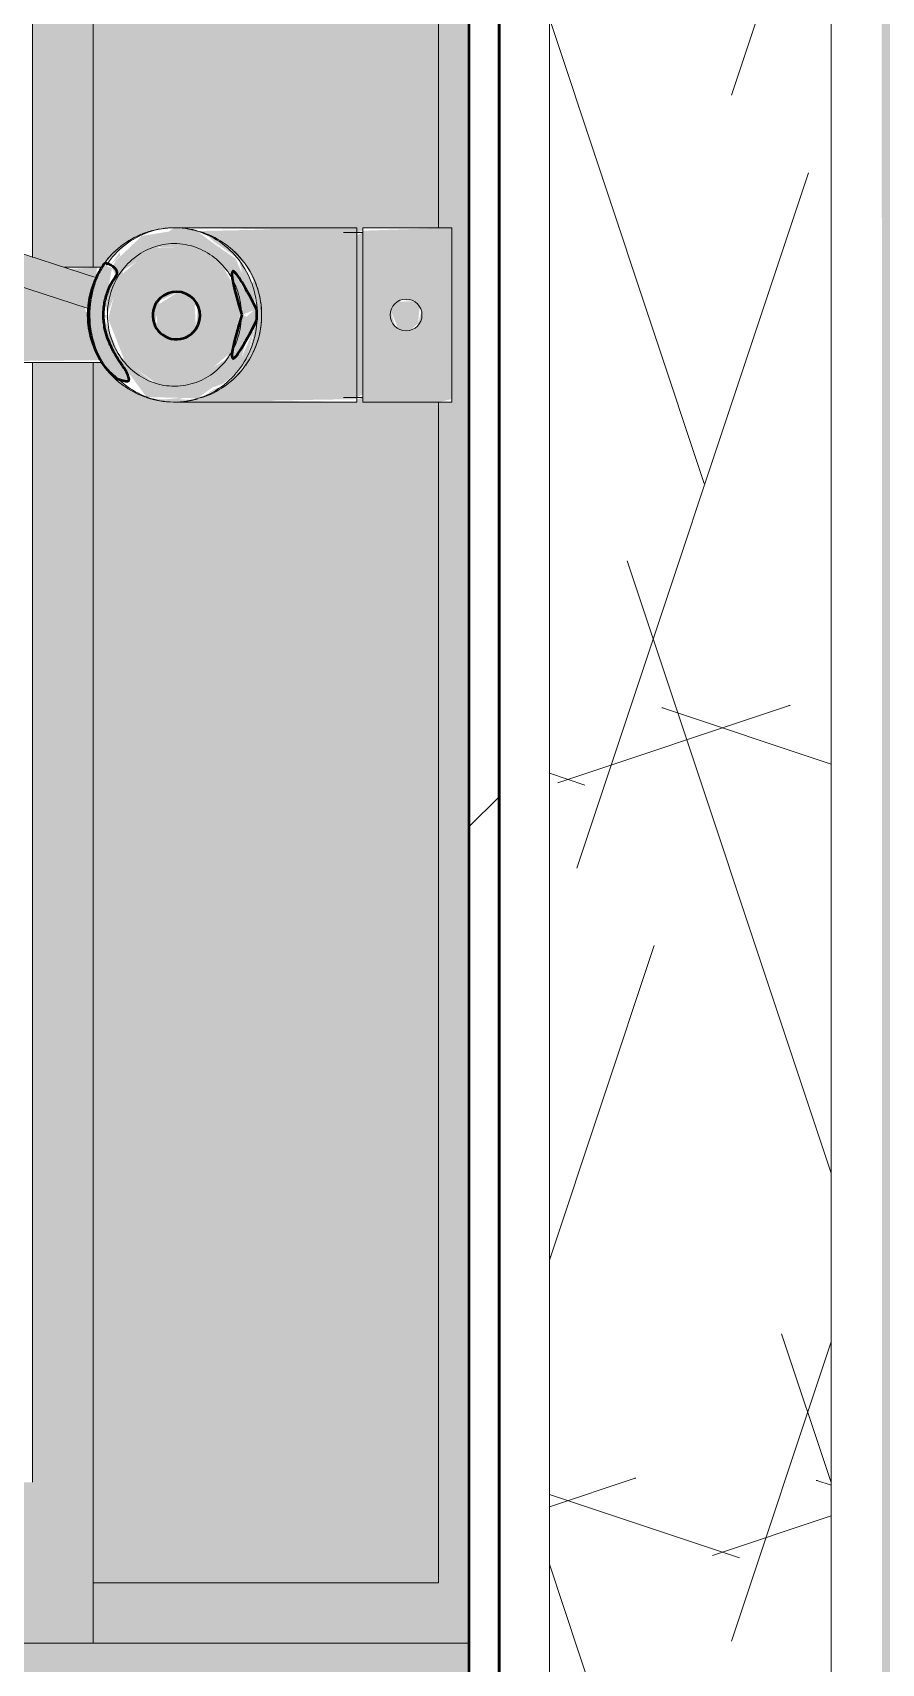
# Model space of a CAD drawing. Header units: inches. Extents: x -4218 to -1814, y 9706 to 12426.
# Drawn here: x -3687.29 to -3676.74, y 10478.16 to 10498.42 of the extents above; entities that cross this region are included whole.
import ezdxf

# ---------------------------------------------------------------- set-up
doc = ezdxf.new("R2010")
doc.units = ezdxf.units.IN
doc.header["$MEASUREMENT"] = 0
for name, color, linetype, lineweight in [('0-1', 7, 'Continuous', 5), ('0-2', 10, 'Continuous', 13), ('A-AREA-PATT-2', 7, 'Continuous', 9), ('A-GENM-1', 11, 'Continuous', 9), ('A-GENM-2', 7, 'Continuous', 9), ('A-GENM-3', 250, 'Continuous', 50), ('A-WALL-3', 250, 'Continuous', 50), ('A-WALL-4', 10, 'Continuous', 13), ('A-WALL-PATT-1', 7, 'Continuous', 9), ('A-WALL-PATT-2', 53, 'Continuous', 9), ('P-SANR-FIXT-2', 7, 'Continuous', 9), ('P-SANR-FIXT-3', 55, 'Continuous', 9), ('Q-CASE-1', 9, 'Continuous', 9), ('Q-CASE-3', 7, 'Continuous', 9)]:
    doc.layers.add(name, color=color, linetype=linetype, lineweight=lineweight)
pattern_1 = [(0, (0, 0), (30.72, 7.68), [1.267, -21.773, 1.267, -21.773, -122.88]), (0, (0, 0), (30.72, 7.68), [-46.08, 1.267, -44.813, 1.267, -21.773, -53.76]), (0, (0, 0), (30.72, 7.68), [-115.2, 1.267, -14.093, 1.267, -37.133]), (120, (11.52, 3.84), (-22.011075, 22.7643004), [1.267, -21.773, 1.267, -21.773, -122.88]), (120, (11.52, 3.84), (-22.011075, 22.7643004), [-46.08, 1.267, -44.813, 1.267, -21.773, -53.76]), (120, (11.52, 3.84), (-22.011075, 22.7643004), [-115.2, 1.267, -14.093, 1.267, -37.133]), (240, (15.36, 19.2), (-8.708925, -30.4443004), [1.267, -21.773, 1.267, -21.773, -122.88]), (240, (15.36, 19.2), (-8.708925, -30.4443004), [-46.08, 1.267, -44.813, 1.267, -21.773, -53.76]), (240, (15.36, 19.2), (-8.708925, -30.4443004), [-115.2, 1.267, -14.093, 1.267, -37.133])]

# ---------------------------------------------------------------- blocks, each defined once
blk = doc.blocks.new('Vanity Cabinet-Double Door - 33_-V103-FLOOR PLAN - 2ND FLOOR')
at = {"layer": 'Q-CASE-1'}
for points in [[(16.863, -0.375), (-15.287, -0.375), (-15.287, -0.475), (-15.012, -0.75), (-0.345, -0.75), (-0.308, -0.587), (1.82, -0.587), (1.82, -0.75), (16.488, -0.75)], [(17.238, -0.375), (16.863, -0.375), (16.488, -0.75), (16.488, -5.041), (17.238, -5.041), (17.238, -0.75)]]:
    blk.add_hatch(color=256, dxfattribs=at).paths.add_polyline_path(points, flags=0)
h = blk.add_hatch(color=256, dxfattribs=at)
h.paths.add_polyline_path([(16.488, -5.041), (16.488, -0.75), (1.82, -0.75), (1.782, -1.69), (1.761, -1.69), (1.791, -1.768), (1.82, -1.768), (1.783, -4.312), (1.614, -4.653), (1.364, -4.911), (1.328, -4.952), (1.328, -5.041), (15.238, -5.041)], flags=0)
h.paths.add_polyline_path([(0.147, -4.995), (0.125, -4.915), (0.043, -4.852), (-0.122, -4.675), (-0.256, -4.439), (-0.314, -4.269), (-0.345, -4.032), (-0.308, -1.768), (-0.286, -1.768), (-0.308, -1.69), (-0.345, -1.69), (-0.345, -0.75), (-15.012, -0.75), (-15.012, -5.041), (0.147, -5.041)], flags=0)
at = {"layer": 'Q-CASE-3'}
for p, q in [((17.238, -0.375), (17.238, -5.041)), ((17.238, -5.041), (17.238, -0.375)), ((-0.345, -0.75), (-15.012, -0.75)), ((16.488, -0.75), (1.82, -0.75)), ((16.488, -5.041), (16.488, -0.75))]:
    blk.add_line(p, q, dxfattribs=at)
blk = doc.blocks.new('kitchen_faucet_14143 - kitchen_faucet_14143-V148-FLOOR PLAN - 2ND FLOOR')
at = {"layer": 'A-GENM-1'}
h = blk.add_hatch(color=256, dxfattribs=at)
h.paths.add_polyline_path([(-0.002, -0.302), (0.266, -0.177), (0.25, 0.146), (0.05, 0.287), (-0.222, 0.115), (-0.216, -0.152), (-0.18, -0.177)], flags=0)
h.paths.add_polyline_path([(-6.672, 1.897), (-6.528, 2.159), (-6.719, 2.408), (-6.988, 2.372), (-7.096, 2.119), (-6.935, 1.897), (-6.814, 1.897)], flags=0)
for points in [[(-1.072, 0.081), (-0.991, 0.413), (-1.009, 0.475), (-6.244, 2.135), (-6.311, 1.881), (-6.367, 1.801), (-1.083, 0.085)], [(0, -1.083), (2.264, -1.046), (2.264, 1.083), (0.289, 1.042), (0.638, 0.864), (0.879, 0.626), (0.985, 0.428), (1.063, 0.149), (1.065, -0.132), (0.998, -0.395), (0.851, -0.655), (0.638, -0.864), (0.421, -0.988), (0.28, -1.046)], [(2.264, -1.024), (2.342, -0.989), (2.342, 1.024), (2.264, 0.989), (2.264, -1)], [(-0.569, -0.816), (-0.662, -0.607), (-0.831, -0.288), (-0.879, 0.046), (-0.832, 0.269), (-0.777, 0.581), (-0.878, 0.622), (-1.019, 0.324), (-1.059, -0.048), (-0.981, -0.436), (-0.917, -0.553), (-0.759, -0.749), (-0.596, -0.813), (-0.574, -0.815)], [(2.929, -0.19), (3.026, -0.106), (3.046, 0.101), (2.977, 0.17), (2.801, 0.164), (2.688, 0.051), (2.78, -0.17)], [(0.278, -1.042), (0.445, -0.921), (0.795, -0.682), (0.895, -0.292), (0.818, -0.394), (0.739, -0.47), (0.717, -0.394), (0.638, -0.551), (0.194, -0.842), (-0.274, -0.831), (-0.682, -0.506), (-0.852, -0.094), (-0.847, -0.229), (-0.727, -0.506), (-0.353, -1.013), (-0.341, -1.02), (0.228, -1.035)]]:
    blk.add_hatch(color=256, dxfattribs=at).paths.add_polyline_path(points, flags=0)
h = blk.add_hatch(color=256, dxfattribs=at)
h.paths.add_polyline_path([(0, -1.083), (0.096, -1.03), (-0.206, -1.056)], flags=0)
h.paths.add_polyline_path([(0.353, -1.016), (0.66, -0.847), (0.484, -0.928), (0.353, -1.016)], flags=0)
h.paths.add_polyline_path([(-0.356, -1.014), (-0.58, -0.908), (-0.404, -0.994), (-0.358, -1.013)], flags=0)
h.paths.add_polyline_path([(-0.838, 0), (-0.881, 0), (-0.845, -0.048)], flags=0)
h.paths.add_polyline_path([(0.194, -0.842), (0.278, -0.828), (0.693, -0.47), (0.826, 0.054), (0.717, 0.394), (0.621, 0.564), (0.259, 0.842), (-0.274, 0.831), (-0.693, 0.47), (-0.823, -0.048), (-0.621, -0.564), (-0.237, -0.842), (0.186, -0.842)], flags=0)
h.paths.add_polyline_path([(0.886, 0), (0.88, 0.017), (0.885, -0.001)], flags=0)
h.paths.add_polyline_path([(0.884, -0.611), (1.002, -0.386), (1.065, -0.132), (1.063, 0.149), (0.985, 0.428), (0.96, 0.375), (1.009, 0.198), (1.009, 0.091), (0.984, 0.057), (0.896, -0.023), (1.021, -0.071), (0.981, -0.212), (0.975, -0.28), (0.888, -0.6)], flags=0)
h.paths.add_polyline_path([(-0.981, -0.436), (-1.059, -0.048), (-1.04, 0.224), (-0.935, 0.531), (-1.046, 0.28), (-1.061, -0.162), (-0.989, -0.418)], flags=0)
h.paths.add_polyline_path([(-0.002, -0.302), (-0.24, -0.086), (-0.182, 0.178), (0.05, 0.287), (0.29, 0.094), (0.266, -0.177)], flags=0)
h.paths.add_polyline_path([(0.851, 0.655), (0.638, 0.864), (0.404, 0.994), (0.484, 0.917), (0.813, 0.682)], flags=0)
h.paths.add_polyline_path([(-0.851, 0.655), (-0.486, 0.961), (-0.66, 0.847), (-0.832, 0.678)], flags=0)
h.paths.add_polyline_path([(0.112, 1.018), (0.28, 1.046), (0, 1.083), (-0.079, 1.03), (0.103, 1.019)], flags=0)
h = blk.add_hatch(color=256, dxfattribs=at)
h.paths.add_polyline_path([(-0.259, 0.842), (-0.212, 0.894), (-0.256, 0.844)], flags=0)
h.paths.add_polyline_path([(-0.838, 0), (-0.629, 0.558), (-0.194, 0.842), (0.275, 0.83), (0.678, 0.521), (0.749, 0.425), (0.771, 0.468), (0.955, 0.252), (0.759, 0.701), (0.553, 0.838), (0.278, 1.042), (-0.116, 1.028), (-0.407, 0.981), (-0.546, 0.847), (-0.73, 0.674), (-0.777, 0.581), (-0.73, 0.495), (-0.856, 0.17), (-0.838, 0.005)], flags=0)
h = blk.add_hatch(color=256, dxfattribs=at)
h.paths.add_polyline_path([(0.984, 0.131), (1.003, 0.212), (0.938, 0.446), (0.84, 0.662), (0.815, 0.63), (0.896, 0.292), (0.91, 0.248), (0.965, 0.161)], flags=0)
h.paths.add_polyline_path([(-0.805, 0.602), (-0.678, 0.78), (-0.678, 0.733), (-0.807, 0.603)], flags=0)
h.paths.add_polyline_path([(0.661, 0.752), (0.404, 0.98), (0.638, 0.764)], flags=0)
h.paths.add_polyline_path([(-0.363, 1.007), (-0.297, 1.022), (-0.353, 1.016)], flags=0)
h = blk.add_hatch(color=256, dxfattribs=at)
h.paths.add_polyline_path([(3.282, -1.083), (3.445, -1.046), (3.445, 1.083), (2.342, 1.046), (2.342, -1.083)], flags=0)
h.paths.add_polyline_path([(2.929, -0.19), (2.739, -0.139), (2.688, 0.051), (2.827, 0.19), (2.977, 0.17), (3.069, 0.051), (3.018, -0.139), (2.963, -0.17)], flags=0)
h = blk.add_hatch(color=256, dxfattribs=at)
h.paths.add_polyline_path([(-6.299, -0.591), (-4.149, -0.565), (-4.113, -0.546), (-3.975, -0.591), (-0.922, -0.562), (-0.997, -0.398), (-1.066, -0.127), (-1.111, 0.094), (-2.64, 0.591), (-4.157, 0.55), (-4.044, 0.591), (-6.299, 0.57), (-6.299, -0.57)], flags=0)
h.paths.add_polyline_path([(-0.97, 0.462), (-0.963, 0.591), (-1.304, 0.57), (-1.006, 0.473)], flags=0)
h = blk.add_hatch(color=256, dxfattribs=at)
h.paths.add_polyline_path([(0.837, 0), (1.021, 0.071), (0.725, 0.542), (0.818, 0.093)], flags=0)
h.paths.add_polyline_path([(0.725, -0.542), (1.021, -0.071), (0.837, 0), (0.725, -0.541)], flags=0)
h = blk.add_hatch(color=256, dxfattribs=at)
h.paths.add_polyline_path([(0.484, -0.899), (0.6, -0.856), (0.818, -0.678), (0.892, -0.587), (0.981, -0.212), (0.938, -0.204), (0.955, -0.252), (0.762, -0.699), (0.525, -0.862), (0.486, -0.897)], flags=0)
h.paths.add_polyline_path([(0.289, -1.03), (0.357, -0.987), (0.296, -1.022)], flags=0)
h.paths.add_polyline_path([(0.328, -1.03), (0.389, -0.988), (0.319, -1.03)], flags=0)
at = {"layer": 'A-GENM-2'}
for p, q in [((-0.97, 0.462), (-6.243, 2.175)), ((-6.367, 1.801), (-1.072, 0.081)), ((2.264, 1.083), (0, 1.083)), ((2.342, 1.024), (2.101, 1.024)), ((2.264, 1.083), (2.264, -1.083)), ((3.445, 1.083), (2.342, 1.083)), ((2.342, -1.083), (2.342, 1.083)), ((3.445, 1.083), (3.445, -1.083)), ((-0.9, 0.591), (-1.366, 0.591)), ((-6.299, -0.591), (-0.9, -0.591)), ((0, -1.083), (2.264, -1.083)), ((2.101, -1.024), (2.342, -1.024)), ((2.342, -1.083), (3.445, -1.083))]:
    blk.add_line(p, q, dxfattribs=at)
at = {"layer": 'A-GENM-2', "flags": 128}
for points in [[(0.269, 1.049), (0.227, 1.059), (0.184, 1.067), (0.141, 1.073), (0.098, 1.078), (0.055, 1.081), (0.012, 1.083), (-0.032, 1.082), (-0.075, 1.08), (-0.118, 1.076), (-0.161, 1.071), (-0.204, 1.063), (-0.246, 1.054), (-0.288, 1.044), (-0.329, 1.031), (-0.37, 1.017), (-0.411, 1.002), (-0.451, 0.984), (-0.49, 0.966), (-0.528, 0.945), (-0.565, 0.923), (-0.602, 0.9), (-0.637, 0.875), (-0.672, 0.849), (-0.705, 0.822), (-0.737, 0.793), (-0.768, 0.763), (-0.798, 0.731), (-0.827, 0.699), (-0.854, 0.665)], [(-0.37, 1.017), (-0.411, 1.002), (-0.451, 0.984), (-0.49, 0.966), (-0.528, 0.945), (-0.565, 0.923), (-0.602, 0.9), (-0.637, 0.875), (-0.672, 0.849), (-0.705, 0.822), (-0.737, 0.793), (-0.768, 0.763), (-0.798, 0.731), (-0.827, 0.699), (-0.854, 0.665)], [(-0.37, 1.017), (-0.411, 1.002), (-0.451, 0.984), (-0.49, 0.966), (-0.528, 0.945), (-0.565, 0.923), (-0.602, 0.9), (-0.637, 0.875), (-0.672, 0.849), (-0.705, 0.822), (-0.737, 0.793), (-0.768, 0.763), (-0.798, 0.731), (-0.827, 0.699), (-0.854, 0.665)], [(-0.37, 1.017), (-0.411, 1.002), (-0.451, 0.984), (-0.49, 0.966), (-0.528, 0.945), (-0.565, 0.923), (-0.602, 0.9), (-0.637, 0.875), (-0.672, 0.849), (-0.705, 0.822), (-0.737, 0.793), (-0.768, 0.763), (-0.798, 0.731), (-0.827, 0.699), (-0.854, 0.665)], [(-0.37, 1.017), (-0.411, 1.002), (-0.451, 0.984), (-0.49, 0.966), (-0.528, 0.945), (-0.565, 0.923), (-0.602, 0.9), (-0.637, 0.875), (-0.672, 0.849), (-0.705, 0.822), (-0.737, 0.793), (-0.768, 0.763), (-0.798, 0.731), (-0.827, 0.699), (-0.854, 0.665)], [(-0.37, 1.017), (-0.411, 1.002), (-0.451, 0.984), (-0.49, 0.966), (-0.528, 0.945), (-0.565, 0.923), (-0.602, 0.9), (-0.637, 0.875), (-0.672, 0.849), (-0.705, 0.822), (-0.737, 0.793), (-0.768, 0.763), (-0.798, 0.731), (-0.827, 0.699), (-0.854, 0.665)], [(0, 1.083), (-0.041, 1.082), (-0.083, 1.079), (-0.124, 1.075), (-0.165, 1.069), (-0.206, 1.061), (-0.246, 1.051), (-0.286, 1.04), (-0.325, 1.027), (-0.364, 1.013), (-0.403, 0.996), (-0.44, 0.979), (-0.477, 0.959), (-0.513, 0.938), (-0.549, 0.916), (-0.583, 0.892), (-0.617, 0.867), (-0.649, 0.84), (-0.681, 0.812), (-0.711, 0.783), (-0.74, 0.752), (-0.768, 0.721), (-0.795, 0.688), (-0.82, 0.654), (-0.844, 0.619)], [(0.269, 1.049), (0.227, 1.059), (0.184, 1.067), (0.141, 1.073), (0.098, 1.078), (0.055, 1.081), (0.012, 1.083), (-0.032, 1.082), (-0.075, 1.08), (-0.118, 1.076), (-0.161, 1.071), (-0.204, 1.063), (-0.246, 1.054), (-0.288, 1.044), (-0.329, 1.031)], [(0.269, 1.049), (0.227, 1.059), (0.184, 1.067), (0.141, 1.073), (0.098, 1.078), (0.055, 1.081), (0.012, 1.083), (-0.032, 1.082), (-0.075, 1.08), (-0.118, 1.076), (-0.161, 1.071), (-0.204, 1.063), (-0.246, 1.054), (-0.288, 1.044), (-0.329, 1.031)], [(0.269, 1.049), (0.227, 1.059), (0.184, 1.067), (0.141, 1.073), (0.098, 1.078), (0.055, 1.081), (0.012, 1.083), (-0.032, 1.082), (-0.075, 1.08), (-0.118, 1.076), (-0.161, 1.071), (-0.204, 1.063), (-0.246, 1.054), (-0.288, 1.044), (-0.329, 1.031)], [(0.269, 1.049), (0.227, 1.059), (0.184, 1.067), (0.141, 1.073), (0.098, 1.078), (0.055, 1.081), (0.012, 1.083), (-0.032, 1.082), (-0.075, 1.08), (-0.118, 1.076), (-0.161, 1.071), (-0.204, 1.063), (-0.246, 1.054), (-0.288, 1.044), (-0.329, 1.031)], [(0.269, 1.049), (0.227, 1.059), (0.184, 1.067), (0.141, 1.073), (0.098, 1.078), (0.055, 1.081), (0.012, 1.083), (-0.032, 1.082), (-0.075, 1.08), (-0.118, 1.076), (-0.161, 1.071), (-0.204, 1.063), (-0.246, 1.054), (-0.288, 1.044), (-0.329, 1.031)], [(1.029, 0), (1.028, 0.043), (1.026, 0.086), (1.022, 0.129), (1.016, 0.172), (1.009, 0.214), (1, 0.256), (0.989, 0.298), (0.977, 0.339), (0.964, 0.38), (0.949, 0.42), (0.932, 0.459), (0.914, 0.498), (0.894, 0.536), (0.873, 0.573), (0.851, 0.609), (0.827, 0.644), (0.802, 0.679), (0.775, 0.712), (0.748, 0.744), (0.719, 0.775), (0.689, 0.804), (0.658, 0.833), (0.626, 0.86), (0.592, 0.885), (0.558, 0.91), (0.523, 0.932), (0.487, 0.954), (0.45, 0.974), (0.413, 0.992), (0.375, 1.008), (0.336, 1.023), (0.297, 1.037), (0.257, 1.048), (0.216, 1.058), (0.176, 1.067), (0.135, 1.073), (0.094, 1.078), (0.053, 1.081), (0.011, 1.083), (0, 1.083)], [(1.083, 0), (1.082, 0.043), (1.079, 0.087), (1.075, 0.13), (1.069, 0.172), (1.061, 0.215), (1.052, 0.257), (1.041, 0.299), (1.028, 0.341), (1.013, 0.381), (0.997, 0.422), (0.98, 0.461), (0.96, 0.5), (0.94, 0.538), (0.917, 0.575), (0.894, 0.611), (0.868, 0.647), (0.842, 0.681), (0.814, 0.714), (0.785, 0.746), (0.754, 0.777), (0.723, 0.806), (0.69, 0.834), (0.656, 0.861), (0.621, 0.887), (0.585, 0.911), (0.548, 0.934), (0.51, 0.955), (0.472, 0.975), (0.432, 0.993), (0.392, 1.009), (0.352, 1.024), (0.31, 1.037)], [(-0.832, 0), (-0.832, 0.036), (-0.83, 0.071), (-0.826, 0.107), (-0.821, 0.142), (-0.815, 0.177), (-0.808, 0.212), (-0.799, 0.246), (-0.789, 0.28), (-0.778, 0.314), (-0.766, 0.347), (-0.752, 0.379), (-0.737, 0.411), (-0.721, 0.442), (-0.704, 0.473), (-0.685, 0.502), (-0.666, 0.531), (-0.645, 0.559), (-0.624, 0.586), (-0.601, 0.612), (-0.578, 0.637), (-0.553, 0.661), (-0.528, 0.685), (-0.502, 0.706), (-0.475, 0.727), (-0.448, 0.747), (-0.419, 0.765), (-0.39, 0.782), (-0.361, 0.798), (-0.33, 0.813), (-0.3, 0.826), (-0.269, 0.838), (-0.237, 0.849), (-0.205, 0.858), (-0.173, 0.866), (-0.141, 0.873), (-0.108, 0.878), (-0.075, 0.882), (-0.042, 0.885), (-0.009, 0.886), (0, 0.886)], [(0, 0.886), (0.033, 0.885), (0.066, 0.883), (0.099, 0.88), (0.132, 0.875), (0.164, 0.868), (0.197, 0.861), (0.229, 0.852), (0.26, 0.841), (0.291, 0.83), (0.322, 0.817), (0.353, 0.802), (0.382, 0.787), (0.411, 0.77), (0.44, 0.752), (0.468, 0.733), (0.495, 0.712), (0.521, 0.691), (0.547, 0.668), (0.571, 0.644), (0.595, 0.619), (0.618, 0.593), (0.64, 0.567), (0.661, 0.539), (0.68, 0.51), (0.699, 0.481), (0.717, 0.45), (0.733, 0.42), (0.748, 0.388), (0.762, 0.356), (0.775, 0.323), (0.787, 0.289), (0.797, 0.255), (0.806, 0.221), (0.814, 0.186), (0.82, 0.151), (0.825, 0.116), (0.829, 0.081), (0.831, 0.045), (0.832, 0.01), (0.832, 0)], [(0.868, 0.647), (0.842, 0.681), (0.814, 0.714), (0.785, 0.746), (0.754, 0.777), (0.723, 0.806), (0.69, 0.834), (0.656, 0.861), (0.621, 0.887), (0.585, 0.911), (0.548, 0.934), (0.51, 0.955), (0.472, 0.975), (0.432, 0.993), (0.392, 1.009)], [(0.868, 0.647), (0.842, 0.681), (0.814, 0.714), (0.785, 0.746), (0.754, 0.777), (0.723, 0.806), (0.69, 0.834), (0.656, 0.861), (0.621, 0.887), (0.585, 0.911), (0.548, 0.934), (0.51, 0.955), (0.472, 0.975), (0.432, 0.993), (0.392, 1.009)], [(0.868, 0.647), (0.842, 0.681), (0.814, 0.714), (0.785, 0.746), (0.754, 0.777), (0.723, 0.806), (0.69, 0.834), (0.656, 0.861), (0.621, 0.887), (0.585, 0.911), (0.548, 0.934), (0.51, 0.955), (0.472, 0.975), (0.432, 0.993), (0.392, 1.009)], [(0.868, 0.647), (0.842, 0.681), (0.814, 0.714), (0.785, 0.746), (0.754, 0.777), (0.723, 0.806), (0.69, 0.834), (0.656, 0.861), (0.621, 0.887), (0.585, 0.911), (0.548, 0.934), (0.51, 0.955), (0.472, 0.975), (0.432, 0.993), (0.392, 1.009)], [(0.868, 0.647), (0.842, 0.681), (0.814, 0.714), (0.785, 0.746), (0.754, 0.777), (0.723, 0.806), (0.69, 0.834), (0.656, 0.861), (0.621, 0.887), (0.585, 0.911), (0.548, 0.934), (0.51, 0.955), (0.472, 0.975), (0.432, 0.993), (0.392, 1.009)], [(1.083, 0), (1.082, 0.043), (1.079, 0.087), (1.075, 0.13), (1.069, 0.172), (1.061, 0.215), (1.052, 0.257), (1.041, 0.299), (1.028, 0.341), (1.013, 0.381), (0.997, 0.422), (0.98, 0.461), (0.96, 0.5), (0.94, 0.538), (0.917, 0.575), (0.894, 0.611)], [(1.083, 0), (1.082, 0.043), (1.079, 0.087), (1.075, 0.13), (1.069, 0.172), (1.061, 0.215), (1.052, 0.257), (1.041, 0.299), (1.028, 0.341), (1.013, 0.381), (0.997, 0.422), (0.98, 0.461), (0.96, 0.5), (0.94, 0.538), (0.917, 0.575), (0.894, 0.611)], [(1.083, 0), (1.082, 0.043), (1.079, 0.087), (1.075, 0.13), (1.069, 0.172), (1.061, 0.215), (1.052, 0.257), (1.041, 0.299), (1.028, 0.341), (1.013, 0.381), (0.997, 0.422), (0.98, 0.461), (0.96, 0.5), (0.94, 0.538), (0.917, 0.575), (0.894, 0.611)], [(1.083, 0), (1.082, 0.043), (1.079, 0.087), (1.075, 0.13), (1.069, 0.172), (1.061, 0.215), (1.052, 0.257), (1.041, 0.299), (1.028, 0.341), (1.013, 0.381), (0.997, 0.422), (0.98, 0.461), (0.96, 0.5), (0.94, 0.538), (0.917, 0.575), (0.894, 0.611)], [(1.083, 0), (1.082, 0.043), (1.079, 0.087), (1.075, 0.13), (1.069, 0.172), (1.061, 0.215), (1.052, 0.257), (1.041, 0.299), (1.028, 0.341), (1.013, 0.381), (0.997, 0.422), (0.98, 0.461), (0.96, 0.5), (0.94, 0.538), (0.917, 0.575), (0.894, 0.611)], [(-0.988, 0.443), (-1.005, 0.403), (-1.02, 0.363), (-1.034, 0.322), (-1.046, 0.28), (-1.056, 0.238), (-1.065, 0.196), (-1.072, 0.153), (-1.077, 0.11), (-1.081, 0.067), (-1.082, 0.023), (-1.083, 0)], [(-0.988, 0.443), (-1.005, 0.403), (-1.02, 0.363), (-1.034, 0.322), (-1.046, 0.28), (-1.056, 0.238), (-1.065, 0.196), (-1.072, 0.153), (-1.077, 0.11), (-1.081, 0.067), (-1.082, 0.023), (-1.083, 0)], [(-0.988, 0.443), (-1.005, 0.403), (-1.02, 0.363), (-1.034, 0.322), (-1.046, 0.28), (-1.056, 0.238), (-1.065, 0.196), (-1.072, 0.153), (-1.077, 0.11), (-1.081, 0.067), (-1.082, 0.023), (-1.083, 0)], [(-0.988, 0.443), (-1.005, 0.403), (-1.02, 0.363), (-1.034, 0.322), (-1.046, 0.28), (-1.056, 0.238), (-1.065, 0.196), (-1.072, 0.153), (-1.077, 0.11), (-1.081, 0.067), (-1.082, 0.023), (-1.083, 0)], [(-0.988, 0.443), (-1.005, 0.403), (-1.02, 0.363), (-1.034, 0.322), (-1.046, 0.28), (-1.056, 0.238), (-1.065, 0.196), (-1.072, 0.153), (-1.077, 0.11), (-1.081, 0.067), (-1.082, 0.023), (-1.083, 0)], [(-0.988, 0.443), (-1.005, 0.403), (-1.02, 0.363), (-1.034, 0.322), (-1.046, 0.28), (-1.056, 0.238), (-1.065, 0.196), (-1.072, 0.153), (-1.077, 0.11), (-1.081, 0.067), (-1.082, 0.023), (-1.083, 0)], [(-0.951, 0.507), (-0.969, 0.468), (-0.986, 0.429), (-1.002, 0.389), (-1.016, 0.349), (-1.028, 0.308), (-1.039, 0.266), (-1.048, 0.224), (-1.056, 0.182), (-1.062, 0.139), (-1.066, 0.096), (-1.069, 0.053), (-1.07, 0.01), (-1.07, 0)], [(-0.874, 0), (-0.873, 0.036), (-0.871, 0.071), (-0.868, 0.107), (-0.863, 0.142), (-0.857, 0.177), (-0.849, 0.212), (-0.841, 0.246), (-0.831, 0.28), (-0.82, 0.314), (-0.807, 0.347), (-0.793, 0.379), (-0.779, 0.411), (-0.762, 0.442), (-0.745, 0.473), (-0.73, 0.497)], [(-1.083, 0), (-1.082, -0.043), (-1.079, -0.087), (-1.075, -0.13), (-1.069, -0.172), (-1.061, -0.215), (-1.052, -0.257), (-1.041, -0.299), (-1.028, -0.341), (-1.013, -0.381), (-0.997, -0.422)], [(-1.083, 0), (-1.082, -0.043), (-1.079, -0.087), (-1.075, -0.13), (-1.069, -0.172), (-1.061, -0.215), (-1.052, -0.257), (-1.041, -0.299), (-1.028, -0.341), (-1.013, -0.381), (-0.997, -0.422)], [(-1.083, 0), (-1.082, -0.043), (-1.079, -0.087), (-1.075, -0.13), (-1.069, -0.172), (-1.061, -0.215), (-1.052, -0.257), (-1.041, -0.299), (-1.028, -0.341), (-1.013, -0.381), (-0.997, -0.422)], [(-1.083, 0), (-1.082, -0.043), (-1.079, -0.087), (-1.075, -0.13), (-1.069, -0.172), (-1.061, -0.215), (-1.052, -0.257), (-1.041, -0.299), (-1.028, -0.341), (-1.013, -0.381), (-0.997, -0.422)], [(-1.083, 0), (-1.082, -0.043), (-1.079, -0.087), (-1.075, -0.13), (-1.069, -0.172), (-1.061, -0.215), (-1.052, -0.257), (-1.041, -0.299), (-1.028, -0.341), (-1.013, -0.381), (-0.997, -0.422)], [(-1.083, 0), (-1.082, -0.043), (-1.079, -0.087), (-1.075, -0.13), (-1.069, -0.172), (-1.061, -0.215), (-1.052, -0.257), (-1.041, -0.299), (-1.028, -0.341), (-1.013, -0.381), (-0.997, -0.422)], [(-1.07, 0), (-1.07, -0.043), (-1.067, -0.086), (-1.063, -0.129), (-1.057, -0.172), (-1.05, -0.214), (-1.041, -0.256), (-1.031, -0.298), (-1.019, -0.339), (-1.005, -0.38), (-0.99, -0.42), (-0.973, -0.459), (-0.955, -0.498), (-0.951, -0.507)], [(-0.775, -0.419), (-0.79, -0.387), (-0.804, -0.355), (-0.817, -0.322), (-0.828, -0.288), (-0.839, -0.254), (-0.848, -0.22), (-0.855, -0.185), (-0.862, -0.15), (-0.867, -0.115), (-0.87, -0.08), (-0.873, -0.044), (-0.874, -0.008), (-0.874, 0)], [(0, -0.886), (-0.033, -0.885), (-0.066, -0.883), (-0.099, -0.88), (-0.132, -0.875), (-0.164, -0.868), (-0.197, -0.861), (-0.229, -0.852), (-0.26, -0.841), (-0.291, -0.83), (-0.322, -0.817), (-0.353, -0.802), (-0.382, -0.787), (-0.411, -0.77), (-0.44, -0.752), (-0.468, -0.733), (-0.495, -0.712), (-0.521, -0.691), (-0.547, -0.668), (-0.571, -0.644), (-0.595, -0.619), (-0.618, -0.593), (-0.64, -0.567), (-0.661, -0.539), (-0.68, -0.51), (-0.699, -0.481), (-0.717, -0.45), (-0.733, -0.42), (-0.748, -0.388), (-0.762, -0.356), (-0.775, -0.323), (-0.787, -0.289), (-0.797, -0.255), (-0.806, -0.221), (-0.814, -0.186), (-0.82, -0.151), (-0.825, -0.116), (-0.829, -0.081), (-0.831, -0.045), (-0.832, -0.01), (-0.832, 0)], [(0, -1.083), (0.041, -1.082), (0.083, -1.079), (0.124, -1.075), (0.165, -1.069), (0.206, -1.061), (0.246, -1.051), (0.286, -1.04), (0.325, -1.027), (0.364, -1.013), (0.403, -0.996), (0.44, -0.979), (0.477, -0.959), (0.513, -0.938), (0.549, -0.916), (0.583, -0.892), (0.617, -0.867), (0.649, -0.84), (0.681, -0.812), (0.711, -0.783), (0.74, -0.752), (0.768, -0.721), (0.795, -0.688), (0.82, -0.654), (0.844, -0.619), (0.867, -0.583), (0.889, -0.546), (0.909, -0.508), (0.927, -0.47), (0.944, -0.431), (0.96, -0.391), (0.974, -0.35), (0.986, -0.309), (0.997, -0.267), (1.006, -0.225), (1.014, -0.183), (1.02, -0.141), (1.025, -0.098), (1.028, -0.055), (1.029, -0.012), (1.029, 0)], [(0.832, 0), (0.832, -0.036), (0.83, -0.071), (0.826, -0.107), (0.821, -0.142), (0.815, -0.177), (0.808, -0.212), (0.799, -0.246), (0.789, -0.28), (0.778, -0.314), (0.766, -0.347), (0.752, -0.379), (0.737, -0.411), (0.721, -0.442), (0.704, -0.473), (0.685, -0.502), (0.666, -0.531), (0.645, -0.559), (0.624, -0.586), (0.601, -0.612), (0.578, -0.637), (0.553, -0.661), (0.528, -0.685), (0.502, -0.706), (0.475, -0.727), (0.448, -0.747), (0.419, -0.765), (0.39, -0.782), (0.361, -0.798), (0.33, -0.813), (0.3, -0.826), (0.269, -0.838), (0.237, -0.849), (0.205, -0.858), (0.173, -0.866), (0.141, -0.873), (0.108, -0.878), (0.075, -0.882), (0.042, -0.885), (0.009, -0.886), (0, -0.886)], [(0.329, -1.031), (0.37, -1.017), (0.411, -1.002), (0.451, -0.984), (0.49, -0.966), (0.528, -0.945), (0.565, -0.923), (0.602, -0.9), (0.637, -0.875), (0.672, -0.849), (0.705, -0.822), (0.737, -0.793), (0.768, -0.763), (0.798, -0.731), (0.827, -0.699), (0.854, -0.665), (0.88, -0.63), (0.905, -0.595), (0.928, -0.558), (0.949, -0.521), (0.969, -0.482), (0.988, -0.443), (1.005, -0.403), (1.02, -0.363), (1.034, -0.322), (1.046, -0.28), (1.056, -0.238), (1.065, -0.196), (1.072, -0.153), (1.077, -0.11), (1.081, -0.067), (1.082, -0.023), (1.083, 0)], [(0.88, -0.63), (0.905, -0.595), (0.928, -0.558), (0.949, -0.521), (0.969, -0.482), (0.988, -0.443), (1.005, -0.403), (1.02, -0.363), (1.034, -0.322), (1.046, -0.28), (1.056, -0.238), (1.065, -0.196), (1.072, -0.153), (1.077, -0.11), (1.081, -0.067), (1.082, -0.023), (1.083, 0)], [(0.88, -0.63), (0.905, -0.595), (0.928, -0.558), (0.949, -0.521), (0.969, -0.482), (0.988, -0.443), (1.005, -0.403), (1.02, -0.363), (1.034, -0.322), (1.046, -0.28), (1.056, -0.238), (1.065, -0.196), (1.072, -0.153), (1.077, -0.11), (1.081, -0.067), (1.082, -0.023), (1.083, 0)], [(0.88, -0.63), (0.905, -0.595), (0.928, -0.558), (0.949, -0.521), (0.969, -0.482), (0.988, -0.443), (1.005, -0.403), (1.02, -0.363), (1.034, -0.322), (1.046, -0.28), (1.056, -0.238), (1.065, -0.196), (1.072, -0.153), (1.077, -0.11), (1.081, -0.067), (1.082, -0.023), (1.083, 0)], [(0.88, -0.63), (0.905, -0.595), (0.928, -0.558), (0.949, -0.521), (0.969, -0.482), (0.988, -0.443), (1.005, -0.403), (1.02, -0.363), (1.034, -0.322), (1.046, -0.28), (1.056, -0.238), (1.065, -0.196), (1.072, -0.153), (1.077, -0.11), (1.081, -0.067), (1.082, -0.023), (1.083, 0)], [(0.88, -0.63), (0.905, -0.595), (0.928, -0.558), (0.949, -0.521), (0.969, -0.482), (0.988, -0.443), (1.005, -0.403), (1.02, -0.363), (1.034, -0.322), (1.046, -0.28), (1.056, -0.238), (1.065, -0.196), (1.072, -0.153), (1.077, -0.11), (1.081, -0.067), (1.082, -0.023), (1.083, 0)], [(-0.98, -0.461), (-0.96, -0.5), (-0.94, -0.538), (-0.917, -0.575), (-0.894, -0.611)], [(-0.98, -0.461), (-0.96, -0.5), (-0.94, -0.538), (-0.917, -0.575), (-0.894, -0.611)], [(-0.98, -0.461), (-0.96, -0.5), (-0.94, -0.538), (-0.917, -0.575), (-0.894, -0.611)], [(-0.98, -0.461), (-0.96, -0.5), (-0.94, -0.538), (-0.917, -0.575), (-0.894, -0.611)], [(-0.98, -0.461), (-0.96, -0.5), (-0.94, -0.538), (-0.917, -0.575), (-0.894, -0.611)], [(-0.98, -0.461), (-0.96, -0.5), (-0.94, -0.538), (-0.917, -0.575), (-0.894, -0.611)], [(-0.785, -0.746), (-0.754, -0.777), (-0.723, -0.806), (-0.69, -0.834), (-0.656, -0.861), (-0.621, -0.887), (-0.585, -0.911), (-0.548, -0.934), (-0.51, -0.955), (-0.472, -0.975), (-0.432, -0.993), (-0.392, -1.009)], [(-0.785, -0.746), (-0.754, -0.777), (-0.723, -0.806), (-0.69, -0.834), (-0.656, -0.861), (-0.621, -0.887), (-0.585, -0.911), (-0.548, -0.934), (-0.51, -0.955), (-0.472, -0.975), (-0.432, -0.993), (-0.392, -1.009)], [(-0.785, -0.746), (-0.754, -0.777), (-0.723, -0.806), (-0.69, -0.834), (-0.656, -0.861), (-0.621, -0.887), (-0.585, -0.911), (-0.548, -0.934), (-0.51, -0.955), (-0.472, -0.975), (-0.432, -0.993), (-0.392, -1.009)], [(-0.785, -0.746), (-0.754, -0.777), (-0.723, -0.806), (-0.69, -0.834), (-0.656, -0.861), (-0.621, -0.887), (-0.585, -0.911), (-0.548, -0.934), (-0.51, -0.955), (-0.472, -0.975), (-0.432, -0.993), (-0.392, -1.009)], [(-0.785, -0.746), (-0.754, -0.777), (-0.723, -0.806), (-0.69, -0.834), (-0.656, -0.861), (-0.621, -0.887), (-0.585, -0.911), (-0.548, -0.934), (-0.51, -0.955), (-0.472, -0.975), (-0.432, -0.993), (-0.392, -1.009)], [(-0.785, -0.746), (-0.754, -0.777), (-0.723, -0.806), (-0.69, -0.834), (-0.656, -0.861), (-0.621, -0.887), (-0.585, -0.911), (-0.548, -0.934), (-0.51, -0.955), (-0.472, -0.975), (-0.432, -0.993), (-0.392, -1.009)], [(-0.689, -0.804), (-0.658, -0.833), (-0.626, -0.86), (-0.592, -0.885), (-0.558, -0.91), (-0.523, -0.932), (-0.487, -0.954), (-0.45, -0.974), (-0.413, -0.992), (-0.375, -1.008), (-0.336, -1.023), (-0.297, -1.037), (-0.257, -1.048), (-0.216, -1.058), (-0.176, -1.067), (-0.135, -1.073), (-0.094, -1.078), (-0.053, -1.081), (-0.011, -1.083), (0, -1.083)], [(0.37, -1.017), (0.411, -1.002), (0.451, -0.984), (0.49, -0.966), (0.528, -0.945), (0.565, -0.923), (0.602, -0.9), (0.637, -0.875), (0.672, -0.849), (0.705, -0.822), (0.737, -0.793), (0.768, -0.763), (0.798, -0.731), (0.827, -0.699), (0.854, -0.665)], [(0.37, -1.017), (0.411, -1.002), (0.451, -0.984), (0.49, -0.966), (0.528, -0.945), (0.565, -0.923), (0.602, -0.9), (0.637, -0.875), (0.672, -0.849), (0.705, -0.822), (0.737, -0.793), (0.768, -0.763), (0.798, -0.731), (0.827, -0.699), (0.854, -0.665)], [(0.37, -1.017), (0.411, -1.002), (0.451, -0.984), (0.49, -0.966), (0.528, -0.945), (0.565, -0.923), (0.602, -0.9), (0.637, -0.875), (0.672, -0.849), (0.705, -0.822), (0.737, -0.793), (0.768, -0.763), (0.798, -0.731), (0.827, -0.699), (0.854, -0.665)], [(0.37, -1.017), (0.411, -1.002), (0.451, -0.984), (0.49, -0.966), (0.528, -0.945), (0.565, -0.923), (0.602, -0.9), (0.637, -0.875), (0.672, -0.849), (0.705, -0.822), (0.737, -0.793), (0.768, -0.763), (0.798, -0.731), (0.827, -0.699), (0.854, -0.665)], [(0.37, -1.017), (0.411, -1.002), (0.451, -0.984), (0.49, -0.966), (0.528, -0.945), (0.565, -0.923), (0.602, -0.9), (0.637, -0.875), (0.672, -0.849), (0.705, -0.822), (0.737, -0.793), (0.768, -0.763), (0.798, -0.731), (0.827, -0.699), (0.854, -0.665)], [(-0.352, -1.024), (-0.31, -1.037), (-0.269, -1.049), (-0.227, -1.059), (-0.184, -1.067), (-0.141, -1.073), (-0.098, -1.078), (-0.055, -1.081), (-0.012, -1.083), (0.032, -1.082), (0.075, -1.08), (0.118, -1.076), (0.161, -1.071), (0.204, -1.063), (0.246, -1.054), (0.288, -1.044)], [(-0.31, -1.037), (-0.269, -1.049), (-0.227, -1.059), (-0.184, -1.067), (-0.141, -1.073), (-0.098, -1.078), (-0.055, -1.081), (-0.012, -1.083), (0.032, -1.082), (0.075, -1.08), (0.118, -1.076), (0.161, -1.071), (0.204, -1.063), (0.246, -1.054), (0.288, -1.044)], [(-0.31, -1.037), (-0.269, -1.049), (-0.227, -1.059), (-0.184, -1.067), (-0.141, -1.073), (-0.098, -1.078), (-0.055, -1.081), (-0.012, -1.083), (0.032, -1.082), (0.075, -1.08), (0.118, -1.076), (0.161, -1.071), (0.204, -1.063), (0.246, -1.054), (0.288, -1.044)], [(-0.31, -1.037), (-0.269, -1.049), (-0.227, -1.059), (-0.184, -1.067), (-0.141, -1.073), (-0.098, -1.078), (-0.055, -1.081), (-0.012, -1.083), (0.032, -1.082), (0.075, -1.08), (0.118, -1.076), (0.161, -1.071), (0.204, -1.063), (0.246, -1.054), (0.288, -1.044)], [(-0.31, -1.037), (-0.269, -1.049), (-0.227, -1.059), (-0.184, -1.067), (-0.141, -1.073), (-0.098, -1.078), (-0.055, -1.081), (-0.012, -1.083), (0.032, -1.082), (0.075, -1.08), (0.118, -1.076), (0.161, -1.071), (0.204, -1.063), (0.246, -1.054), (0.288, -1.044)], [(-0.31, -1.037), (-0.269, -1.049), (-0.227, -1.059), (-0.184, -1.067), (-0.141, -1.073), (-0.098, -1.078), (-0.055, -1.081), (-0.012, -1.083), (0.032, -1.082), (0.075, -1.08), (0.118, -1.076), (0.161, -1.071), (0.204, -1.063), (0.246, -1.054), (0.288, -1.044)]]:
    blk.add_lwpolyline(points, dxfattribs=at)
at = {"layer": 'A-GENM-2'}
for centre, radius, start, end in [((0, 0), 1.083, 109.1524, 142.4111), ((0, 0), 1.083, 75, 105), ((0, 0), 1.083, 37.5889, 70.6452), ((0, 0), 1.083, 145.6184, 149.9438), ((0, 0), 1.083, 0, 34.6633), ((0, 0), 1.083, 150, 180), ((0, 0), 1.083, 180, 214.6633), ((0, 0), 1.083, 324.8142, 360), ((2.878, 0), 0.197, 360, 180), ((2.878, 0), 0.197, 180, 360), ((0, 0), 1.083, 221.5886, 250.6452), ((0, 0), 1.083, 289.1524, 319.5591), ((0, 0), 1.083, 255, 285)]:
    blk.add_arc(centre, radius, start, end, dxfattribs=at)
at = {"layer": 'A-GENM-3'}
for start, end in [(324.9681, 144.9681), (144.9681, 324.9681)]:
    blk.add_arc((0.024, -0.008), 0.295, start, end, dxfattribs=at)
for points, knots in [([(-0.863, 0.646), (-0.898, 0.6), (-0.944, 0.528), (-0.99, 0.422), (-1.026, 0.313), (-1.055, 0.172), (-1.063, 0.058), (-1.063, 0)], [0, 0, 0, 0, 0.25, 0.375, 0.5, 0.75, 1, 1, 1, 1]), ([(-0.863, 0.173), (-0.859, 0.19), (-0.851, 0.221), (-0.839, 0.26), (-0.829, 0.291), (-0.822, 0.31), (-0.816, 0.325), (-0.812, 0.337), (-0.808, 0.347), (-0.804, 0.356), (-0.799, 0.367), (-0.79, 0.383), (-0.777, 0.404), (-0.76, 0.427), (-0.744, 0.449), (-0.729, 0.471), (-0.719, 0.489), (-0.714, 0.502), (-0.711, 0.512), (-0.71, 0.521), (-0.711, 0.529), (-0.713, 0.538), (-0.716, 0.547), (-0.721, 0.557), (-0.728, 0.568), (-0.739, 0.581), (-0.762, 0.601), (-0.8, 0.623), (-0.84, 0.639), (-0.863, 0.646)], [0, 0, 0, 0, 0.083333, 0.166667, 0.208333, 0.25, 0.270833, 0.291667, 0.3125, 0.328125, 0.34375, 0.375, 0.416667, 0.458333, 0.5, 0.541667, 0.583333, 0.604167, 0.625, 0.645833, 0.661458, 0.677083, 0.708333, 0.729167, 0.75, 0.791667, 0.833333, 0.916667, 1, 1, 1, 1]), ([(-1.063, 0), (-1.063, -0.078), (-1.053, -0.191), (-1.018, -0.341), (-0.98, -0.45), (-0.929, -0.551), (-0.886, -0.615), (-0.863, -0.646)], [0, 0, 0, 0, 0.333333, 0.5, 0.666667, 0.833333, 1, 1, 1, 1]), ([(-0.863, -0.646), (-0.85, -0.662), (-0.831, -0.685), (-0.807, -0.71), (-0.792, -0.724), (-0.781, -0.733), (-0.77, -0.743), (-0.754, -0.756), (-0.734, -0.772), (-0.714, -0.787), (-0.696, -0.796), (-0.685, -0.801), (-0.676, -0.804), (-0.666, -0.808), (-0.647, -0.814), (-0.618, -0.821), (-0.591, -0.823), (-0.576, -0.821), (-0.568, -0.817), (-0.565, -0.809), (-0.564, -0.794), (-0.569, -0.774), (-0.577, -0.752), (-0.583, -0.736), (-0.589, -0.723), (-0.593, -0.713), (-0.596, -0.706), (-0.599, -0.7), (-0.604, -0.691), (-0.612, -0.677), (-0.627, -0.656), (-0.642, -0.636), (-0.652, -0.621), (-0.658, -0.613), (-0.662, -0.607), (-0.666, -0.601), (-0.672, -0.592), (-0.681, -0.578), (-0.695, -0.557), (-0.711, -0.531), (-0.732, -0.497), (-0.757, -0.453), (-0.794, -0.382), (-0.833, -0.288), (-0.854, -0.212), (-0.863, -0.173)], [0, 0, 0, 0, 0.055556, 0.083333, 0.097222, 0.111111, 0.125, 0.138889, 0.166667, 0.194444, 0.208333, 0.222222, 0.229167, 0.236111, 0.25, 0.277778, 0.305556, 0.319444, 0.333333, 0.347222, 0.361111, 0.388889, 0.402778, 0.416667, 0.430556, 0.4375, 0.444444, 0.451389, 0.458333, 0.472222, 0.5, 0.527778, 0.541667, 0.548611, 0.555556, 0.5625, 0.569444, 0.583333, 0.611111, 0.638889, 0.666667, 0.722222, 0.777778, 0.888889, 1, 1, 1, 1])]:
    blk.add_open_spline(points, degree=3, knots=knots, dxfattribs=at)
for points in [[(1.021, 0.071), (0.854, 0.397), (0.656, 0.71), (0.731, 0.349), (0.837, 0)], [(-0.881, 0), (-0.881, 0.029), (-0.878, 0.087), (-0.869, 0.145), (-0.863, 0.173)], [(-0.863, -0.173), (-0.869, -0.145), (-0.878, -0.087), (-0.881, -0.029), (-0.881, 0)], [(0.837, 0), (0.731, -0.349), (0.656, -0.71), (0.854, -0.397), (1.021, -0.071)], [(1.024, 0), (1.024, 0.012), (1.024, 0.036), (1.022, 0.06), (1.021, 0.071)], [(1.021, -0.071), (1.022, -0.06), (1.024, -0.036), (1.024, -0.012), (1.024, 0)]]:
    blk.add_open_spline(points, degree=3, dxfattribs=at)
blk = doc.blocks.new('Stainless Steel Farmhous Kitchen Sink - Stainless Steel Farmhous Kitchen Sink-V149-FLOOR PLAN - 2ND FLOOR')
at = {"layer": 'P-SANR-FIXT-3'}
blk.add_hatch(color=256, dxfattribs=at).paths.add_polyline_path([(-33, 16.248), (-33, 2.247), (-17.091, 2.247), (-17.091, 3), (-31, 3), (-31, 16.956), (-2, 16.956), (-2, 3), (-15.781, 3), (-15.909, 2.604), (-15.909, 2.247), (-0.475, 2.247), (-0.475, 9.831), (0, 9.831), (0, 22.203), (-33, 22.203), (-33, 16.956)], flags=0)
at = {"layer": 'P-SANR-FIXT-2'}
for p, q in [((-33, 22.203), (-33, 2.247)), ((-17.085, 3), (-31, 3)), ((-2, 3), (-15.788, 3)), ((-33, 2.247), (-17.087, 2.247)), ((-15.909, 2.247), (-0.475, 2.247))]:
    blk.add_line(p, q, dxfattribs=at)
blk = doc.blocks.new('CTR - 1st Phase - Unit Layouts_rvt-1-FLOOR PLAN - 2ND FLOOR')
at = {"layer": 'A-WALL-PATT-1'}
h = blk.add_hatch(dxfattribs=at)
h.set_pattern_fill('FP_3', color=256, style=0, pattern_type=2)
h.set_pattern_definition([(45, (0, 0), (-8.485281, 8.485281), [])])
h.paths.add_polyline_path([(-3681.491, 10434.089), (-3681.491, 10545.939), (-3681.866, 10545.939), (-3681.866, 10434.089)], flags=0)
h = blk.add_hatch(dxfattribs=at)
h.set_pattern_fill('FP_1', color=256, style=0, pattern_type=2)
h.set_pattern_definition(pattern_1)
h.paths.add_polyline_path([(-3680.866, 10398.339), (-3680.866, 10545.939), (-3681.491, 10545.939), (-3681.491, 10398.339)], flags=0)
h = blk.add_hatch(dxfattribs=at)
h.set_pattern_fill('FP_1', color=256, style=0, pattern_type=2)
h.set_pattern_definition(pattern_1)
h.paths.add_polyline_path([(-3676.741, 10398.339), (-3676.741, 10425.089), (-3677.366, 10425.089), (-3677.366, 10398.339)], flags=0)
h.paths.add_polyline_path([(-3676.741, 10428.589), (-3676.741, 10545.939), (-3677.366, 10545.939), (-3677.366, 10428.589), (-3676.908, 10428.589)], flags=0)
at = {"layer": 'A-WALL-PATT-2'}
h = blk.add_hatch(dxfattribs=at)
h.set_pattern_fill('FP_2', color=256, style=0, pattern_type=2)
h.set_pattern_definition([(161.57, (0.48, 0.48), (-3.83995378, -1.544e-05), [0, -27.322, 3.034, 0]), (18.43, (-0.48, 0.48), (-3.83995378, 1.544e-05), [0, -27.322, 3.034, 0]), (108.43, (0.48, 0.48), (1.919622, -9.60052459), [9.106, -21.25]), (71.57, (-0.48, 0.48), (1.919622, 9.60052459), [9.106, -21.25])])
h.paths.add_polyline_path([(-3677.366, 10397.714), (-3677.366, 10547.689), (-3680.866, 10547.689), (-3680.866, 10397.714), (-3677.381, 10397.714)], flags=0)
at = {"layer": 'A-WALL-3'}
for p, q in [((-3681.491, 10548.039), (-3681.491, 10398.339)), ((-3681.491, 10434.089), (-3681.491, 10547.189)), ((-3681.866, 10510.939), (-3681.866, 10434.089))]:
    blk.add_line(p, q, dxfattribs=at)
at = {"layer": 'A-WALL-4'}
for p, q in [((-3680.866, 10398.339), (-3680.866, 10548.039)), ((-3677.366, 10428.589), (-3677.366, 10548.039))]:
    blk.add_line(p, q, dxfattribs=at)
at = {"layer": '0-2'}
for name, p, rotation in [('Stainless Steel Farmhous Kitchen Sink - Stainless Steel Farmhous Kitchen Sink-V149-FLOOR PLAN - 2ND FLOOR', (-3684.285, 10511.414), 90.0000000000076), ('Vanity Cabinet-Double Door - 33_-V103-FLOOR PLAN - 2ND FLOOR', (-3681.491, 10495.652), 269.9999999999887)]:
    blk.add_blockref(name, p, dxfattribs=dict(at, rotation=rotation))
blk.add_blockref('kitchen_faucet_14143 - kitchen_faucet_14143-V148-FLOOR PLAN - 2ND FLOOR', (-3685.523, 10494.914), dxfattribs=at)

msp = doc.modelspace()

# ---------------------------------------------------------------- hatches: boundary and pattern name
at = {"layer": 'A-AREA-PATT-2'}
h = msp.add_hatch(color=256, dxfattribs=at)
h.paths.add_polyline_path([(-3505.29874, 10356.0894), (-3541.29874, 10356.0894), (-3541.29874, 10357.8394), (-3505.29874, 10357.8394), (-3505.29874, 10356.72857)], flags=0)
h.paths.add_polyline_path([(-3813.10752, 10352.8394), (-3813.10752, 10367.7144), (-3795.10752, 10367.7144), (-3795.10752, 10363.7144), (-3759.10752, 10363.7144), (-3759.10752, 10367.7144), (-3741.10752, 10367.7144), (-3741.10752, 10352.8394), (-3505.29874, 10352.8394), (-3505.29874, 10356.0894), (-3503.36124, 10356.0894), (-3503.36124, 10356.7144), (-3501.42374, 10356.7144), (-3501.42374, 10391.4644), (-3503.36124, 10391.4644), (-3503.36124, 10392.0894), (-3505.29874, 10392.0894), (-3505.29874, 10414.0394), (-3554.09874, 10414.0394), (-3554.09874, 10418.7894), (-3553.73463, 10418.7894), (-3553.73463, 10424.37044), (-3548.98463, 10424.37044), (-3548.98463, 10418.7894), (-3504.47644, 10418.7894), (-3504.47644, 10418.1644), (-3487.29874, 10418.1644), (-3487.29874, 10422.5644), (-3509.72374, 10422.5644), (-3509.72374, 10464.5644), (-3487.29874, 10464.5644), (-3487.29874, 10479.76525), (-3493.44996, 10479.76525), (-3494.41438, 10479.89222), (-3495.31307, 10480.26447), (-3496.08479, 10480.85663), (-3496.67696, 10481.62836), (-3497.04921, 10482.52705), (-3497.17618, 10483.49147), (-3497.17618, 10484.87981), (-3500.19996, 10484.53209), (-3501.19996, 10483.34034), (-3502.19996, 10482.77357), (-3503.19996, 10482.50562), (-3504.20376, 10482.32863), (-3505.19996, 10482.24147), (-3507.19235, 10482.41578), (-3509.19996, 10482.95372), (-3511.19996, 10483.68166), (-3513.19996, 10484.61428), (-3515.19996, 10486.00171), (-3516.19996, 10487.00171), (-3516.69996, 10487.86773), (-3517.19996, 10489.24147), (-3517.19996, 10490.24147), (-3516.69996, 10491.61521), (-3516.19996, 10492.48124), (-3515.19996, 10493.48124), (-3513.19996, 10494.86867), (-3511.19996, 10495.80128), (-3509.19996, 10496.52922), (-3507.19235, 10497.06716), (-3505.19996, 10497.24147), (-3503.70948, 10497.06716), (-3503.19996, 10496.97732), (-3502.19996, 10496.70937), (-3501.19996, 10496.1426), (-3500.19996, 10494.95085), (-3497.17618, 10494.60313), (-3497.17618, 10495.99147), (-3497.04921, 10496.95589), (-3496.67696, 10497.85458), (-3496.08479, 10498.62631), (-3495.31307, 10499.21847), (-3494.41438, 10499.59072), (-3493.44996, 10499.71769), (-3487.29874, 10499.71769), (-3487.29874, 10507.99147), (-3509.23463, 10507.99147), (-3509.23463, 10507.74147), (-3510.4686, 10507.74147), (-3510.4686, 10507.5644), (-3511.9686, 10507.5644), (-3511.9686, 10507.74147), (-3527.23463, 10507.74147), (-3527.23463, 10507.99147), (-3530.23463, 10508.01277), (-3530.23463, 10509.24147), (-3527.23463, 10509.24147), (-3527.23463, 10509.49147), (-3509.23463, 10509.49147), (-3509.23463, 10509.24147), (-3487.29874, 10509.24147), (-3487.29874, 10511.1894), (-3488.23463, 10511.1894), (-3488.23463, 10515.9394), (-3487.29874, 10515.9394), (-3487.29874, 10537.8144), (-3508.23463, 10537.8144), (-3508.23463, 10515.9394), (-3506.23463, 10515.9394), (-3506.23463, 10511.1894), (-3512.98463, 10511.1894), (-3512.98463, 10545.9394), (-3548.98463, 10545.9394), (-3548.98463, 10458.37044), (-3553.73463, 10458.37044), (-3553.73463, 10545.9394), (-3571.80924, 10545.9394), (-3571.80924, 10529.4144), (-3589.80924, 10529.4144), (-3589.80924, 10545.9394), (-3592.74108, 10545.9394), (-3592.74108, 10468.4144), (-3652.74108, 10468.4144), (-3652.74108, 10545.9394), (-3655.74108, 10545.9394), (-3655.74108, 10529.4144), (-3673.74108, 10529.4144), (-3673.74108, 10545.9394), (-3676.74108, 10545.9394), (-3676.72822, 10429.9644), (-3674.24108, 10429.9644), (-3674.24108, 10429.2144), (-3673.99108, 10429.2144), (-3673.99108, 10427.8394), (-3638.99108, 10427.8394), (-3638.99108, 10429.2144), (-3601.74108, 10429.2144), (-3601.74108, 10429.9644), (-3599.24108, 10429.9644), (-3599.23178, 10429.2144), (-3593.94415, 10429.2144), (-3593.94415, 10418.7894), (-3590.09874, 10418.7894), (-3590.09874, 10414.0394), (-3593.94415, 10414.0394), (-3593.94415, 10393.5894), (-3705.49108, 10393.5894), (-3705.49108, 10398.3394), (-3713.49108, 10398.3394), (-3713.49108, 10434.0894), (-3683.49108, 10434.0894), (-3683.49108, 10398.3394), (-3681.49108, 10398.3394), (-3681.49108, 10434.0894), (-3681.86608, 10434.0894), (-3681.86608, 10453.9144), (-3705.79422, 10453.9144), (-3705.99108, 10454.11125), (-3705.99108, 10455.00734), (-3706.24108, 10455.00734), (-3706.24108, 10458.73844), (-3706.49108, 10458.77198), (-3706.49108, 10460.70694), (-3706.24108, 10460.70694), (-3706.24108, 10470.06443), (-3706.49108, 10470.06443), (-3706.48782, 10470.65498), (-3706.24108, 10470.65498), (-3706.24108, 10471.24553), (-3706.49108, 10471.24553), (-3706.48782, 10471.83609), (-3706.24108, 10471.83609), (-3706.24108, 10472.42664), (-3706.49108, 10472.42664), (-3706.48782, 10473.01719), (-3706.24108, 10473.01719), (-3706.24108, 10473.60774), (-3706.49108, 10473.60774), (-3706.48782, 10474.19829), (-3706.24108, 10474.19829), (-3706.24108, 10476.82146), (-3705.99108, 10476.84255), (-3705.96902, 10477.7708), (-3705.93342, 10477.85674), (-3705.79422, 10477.9144), (-3681.86608, 10477.9144), (-3681.86608, 10478.4144), (-3706.48782, 10478.4144), (-3706.48782, 10511.4144), (-3694.11608, 10511.4144), (-3694.11608, 10521.4394), (-3681.86608, 10521.4394), (-3681.86608, 10522.1894), (-3694.86608, 10522.1894), (-3696.81879, 10524.14211), (-3697.87892, 10523.08198), (-3698.22431, 10523.42736), (-3697.16417, 10524.48749), (-3706.86608, 10534.1894), (-3706.86608, 10545.9394), (-3707.61608, 10545.9394), (-3707.61608, 10534.5644), (-3717.99108, 10534.5644), (-3717.99108, 10523.4144), (-3747.99108, 10523.4144), (-3747.99108, 10531.59006), (-3748.74796, 10531.60388), (-3748.74796, 10532.5831), (-3747.99108, 10532.5831), (-3747.99108, 10532.70121), (-3748.74796, 10532.70121), (-3748.74796, 10545.9394), (-3813.41124, 10545.9394), (-3813.41124, 10520.7144), (-3821.91124, 10520.7144), (-3821.91124, 10545.9394), (-3851.84874, 10545.9394), (-3851.84874, 10520.7144), (-3849.41124, 10520.7144), (-3849.41124, 10515.9644), (-3851.84874, 10515.9644), (-3851.84874, 10474.57611), (-3851.22374, 10474.57611), (-3851.22374, 10433.42768), (-3851.84874, 10433.42768), (-3851.84874, 10396.5894), (-3824.34725, 10396.5894), (-3824.34725, 10391.8394), (-3851.84874, 10391.8394), (-3851.84874, 10391.2644), (-3829.53624, 10391.2644), (-3829.53624, 10363.3894), (-3851.84874, 10363.3894), (-3851.84874, 10352.8394), (-3824.34725, 10352.8394), (-3824.34725, 10362.5894), (-3819.59725, 10362.5894), (-3819.59725, 10352.8394), (-3818.7189, 10352.8394)], flags=0)
h.paths.add_polyline_path([(-3801.83528, 10383.7144), (-3819.59725, 10383.7144), (-3819.59725, 10413.7144), (-3759.59725, 10413.7144), (-3759.59725, 10383.7144), (-3768.06803, 10383.7144)], flags=0)
h.paths.add_polyline_path([(-3599.24108, 10398.3394), (-3598.69415, 10398.3394), (-3598.69415, 10424.4644), (-3599.24108, 10424.4644), (-3599.24108, 10423.7144), (-3601.74108, 10423.7144), (-3601.74108, 10424.4644), (-3601.99108, 10424.4644), (-3601.99108, 10427.8394), (-3636.99108, 10427.8394), (-3636.99108, 10426.4644), (-3673.99108, 10426.4644), (-3673.99108, 10424.4644), (-3674.24108, 10424.4644), (-3674.24108, 10423.7144), (-3676.74108, 10423.7144), (-3676.74108, 10398.3394), (-3600.99108, 10398.3394)], flags=0)
h.paths.add_polyline_path([(-3513.59874, 10410.4144), (-3513.59874, 10410.73999), (-3512.09874, 10410.73999), (-3512.09874, 10410.4144)], flags=0)
h.paths.add_polyline_path([(-3548.5809, 10410.4144), (-3549.86476, 10410.4144), (-3549.86476, 10410.59147), (-3551.09874, 10410.59147), (-3551.09874, 10410.84147), (-3593.09874, 10410.86277), (-3593.09874, 10412.09147), (-3551.09874, 10412.09147), (-3551.09874, 10412.34147), (-3515.09874, 10412.34147), (-3515.09874, 10412.09147), (-3512.09874, 10412.07017), (-3512.09874, 10410.84147), (-3515.09874, 10410.84147), (-3515.09874, 10410.59147), (-3548.36476, 10410.59147), (-3548.36476, 10410.4144)], flags=0)
h.paths.add_polyline_path([(-3801.83528, 10428.35835), (-3834.96459, 10428.35835), (-3834.96459, 10429.35835), (-3840.96459, 10429.35835), (-3840.96459, 10464.35835), (-3756.96459, 10464.35835), (-3756.96459, 10429.35835), (-3762.96459, 10429.35835), (-3762.96459, 10428.35835)], flags=0)
h.paths.add_polyline_path([(-3706.99108, 10442.5394), (-3706.99108, 10446.2894), (-3705.49108, 10446.2894), (-3705.49108, 10445.79002), (-3706.4917, 10445.79002), (-3706.4917, 10443.03877), (-3705.49108, 10443.03877), (-3705.49108, 10442.5394), (-3706.4917, 10442.5394)], flags=0)
h.paths.add_polyline_path([(-3528.73463, 10507.5644), (-3530.23463, 10507.5644), (-3530.23463, 10507.88999), (-3528.73463, 10507.88999), (-3528.73463, 10507.74147)], flags=0)
h.paths.add_polyline_path([(-3694.86608, 10512.1894), (-3696.36533, 10512.1894), (-3696.36533, 10512.67784), (-3694.86608, 10512.67784)], flags=0)
h.paths.add_polyline_path([(-3706.49153, 10513.42595), (-3706.99033, 10513.42595), (-3706.99033, 10513.9144), (-3705.49108, 10513.9144), (-3705.49108, 10513.42595), (-3706.48782, 10513.42595)], flags=0)
h.paths.add_polyline_path([(-3823.53624, 10519.8769), (-3848.53624, 10519.8769), (-3848.53624, 10545.8769), (-3823.53624, 10545.8769), (-3823.53624, 10537.64728)], flags=0)
h.paths.add_polyline_path([(-3782.61608, 10521.9144), (-3786.36608, 10521.9144), (-3786.36608, 10523.4144), (-3785.8667, 10523.4144), (-3785.8667, 10522.41377), (-3783.11545, 10522.41377), (-3783.11545, 10523.4144), (-3782.61608, 10523.4144), (-3782.61608, 10521.97629)], flags=0)
h.paths.add_polyline_path([(-3761.8667, 10521.9144), (-3762.36608, 10521.9144), (-3762.36608, 10523.4144), (-3761.8667, 10523.4144), (-3761.8667, 10522.41377), (-3759.11545, 10522.41377), (-3759.11545, 10523.4144), (-3758.61608, 10523.4144), (-3758.61608, 10521.9144), (-3759.36466, 10521.9144)], flags=0)
h.paths.add_polyline_path([(-3804.11545, 10521.9144), (-3807.36608, 10521.9144), (-3807.36608, 10523.4144), (-3806.8667, 10523.4144), (-3806.8667, 10522.41377), (-3804.11545, 10522.41377), (-3804.11545, 10523.4144), (-3803.61608, 10523.4144), (-3803.61608, 10521.9144)], flags=0)
h.paths.add_polyline_path([(-3715.49108, 10521.9192), (-3715.49108, 10523.41846), (-3715.00263, 10523.41846), (-3715.00263, 10521.9192)], flags=0)
h.paths.add_polyline_path([(-3763.61608, 10532.31514), (-3763.61608, 10533.8144), (-3763.12763, 10533.8144), (-3763.12763, 10532.31514)], flags=0)
h.paths.add_polyline_path([(-3716.37763, 10532.31514), (-3716.86608, 10532.31514), (-3716.86608, 10533.8144), (-3716.37763, 10533.8144), (-3716.37763, 10532.81395)], flags=0)
h.paths.add_polyline_path([(-3800.11608, 10532.31514), (-3800.60452, 10532.31514), (-3800.60452, 10533.8144), (-3800.11608, 10533.8144), (-3800.11608, 10532.81395)], flags=0)
h.paths.add_polyline_path([(-3767.12763, 10532.31514), (-3767.61608, 10532.31514), (-3767.61608, 10533.8144), (-3767.12763, 10533.8144), (-3767.12763, 10532.5831)], flags=0)
h.paths.add_polyline_path([(-3796.60452, 10532.31514), (-3796.60452, 10533.8144), (-3796.11608, 10533.8144), (-3796.11608, 10532.31514)], flags=0)

# ---------------------------------------------------------------- block references
at = {"layer": '0-1'}
msp.add_blockref('CTR - 1st Phase - Unit Layouts_rvt-1-FLOOR PLAN - 2ND FLOOR', (0, 0), dxfattribs=at)

doc.saveas('drawing.dxf')
